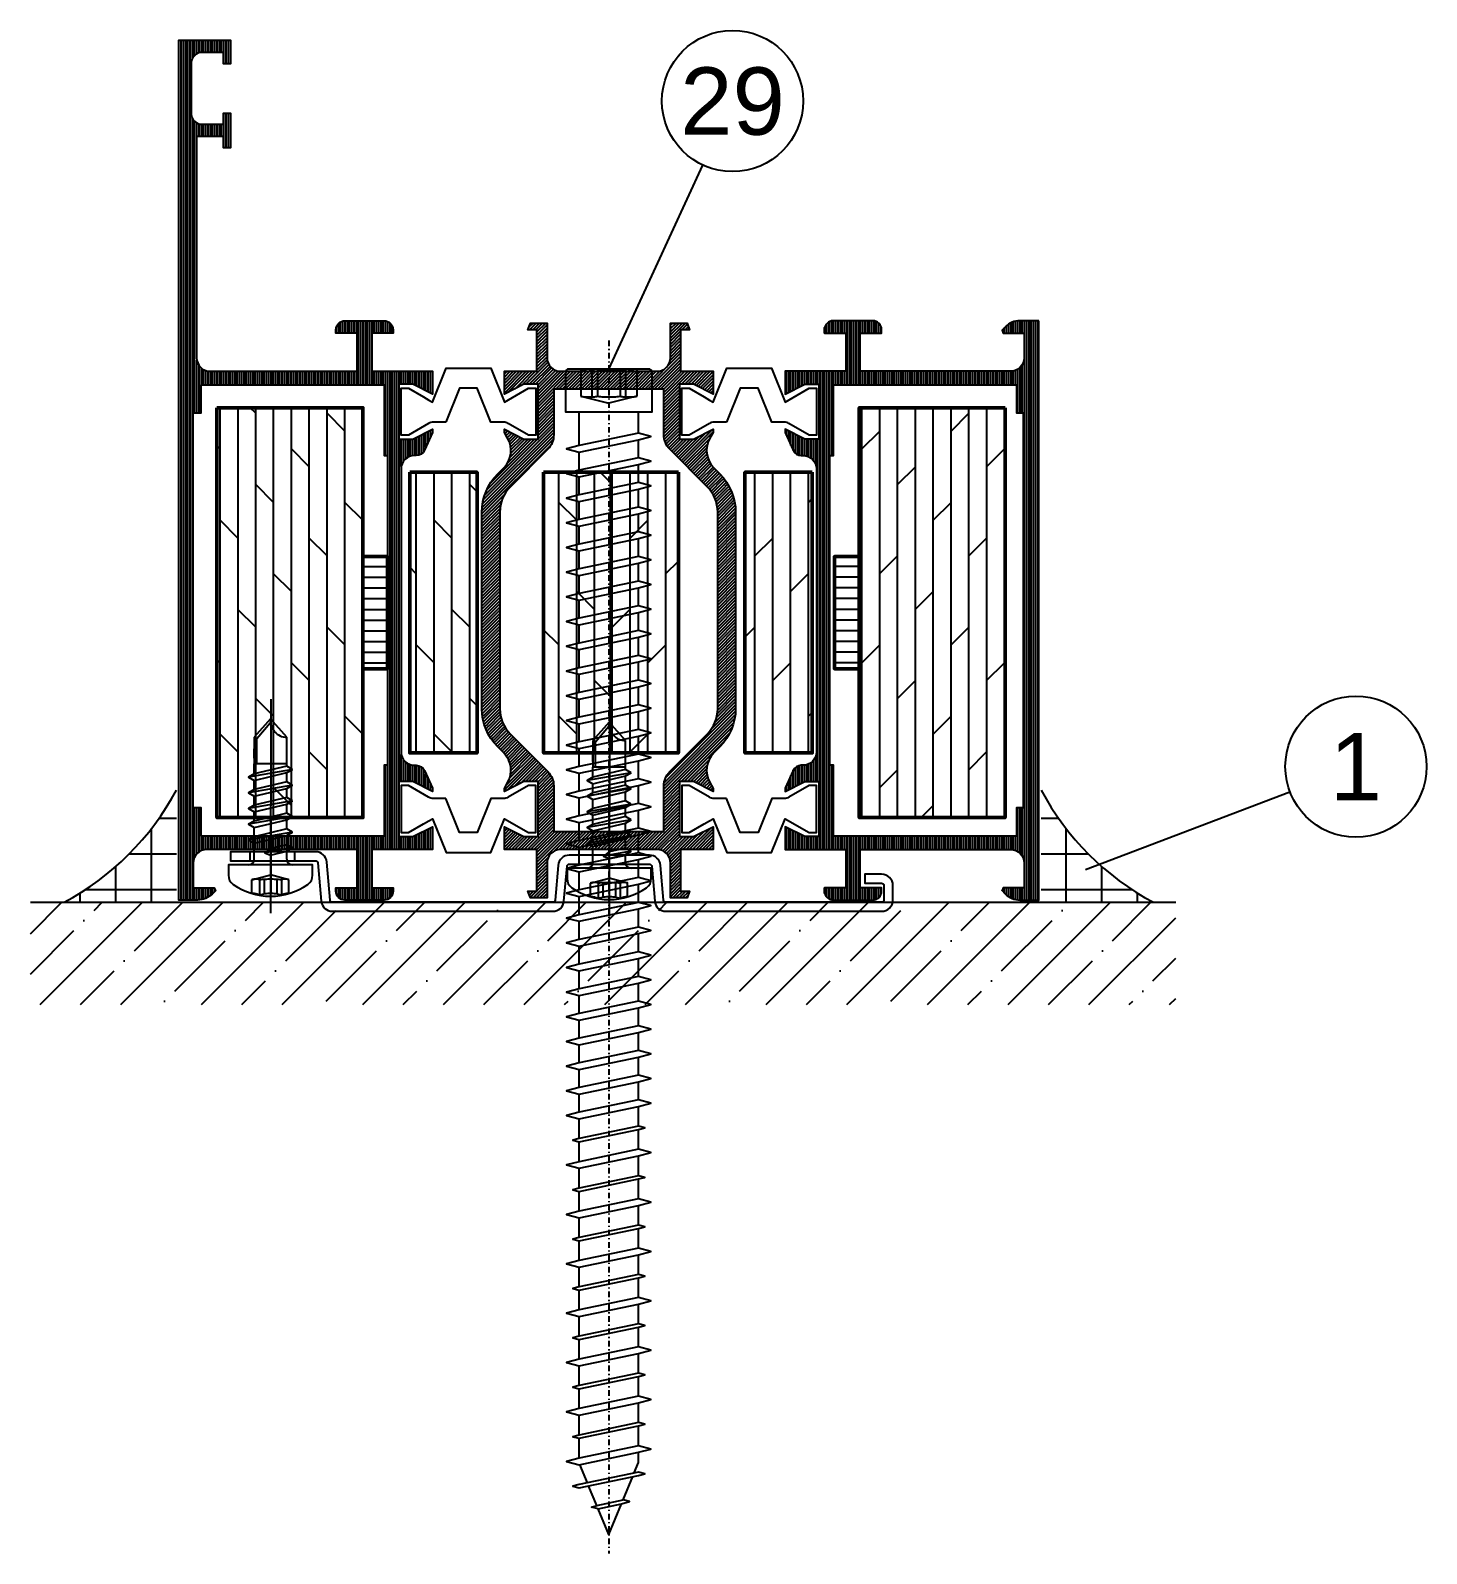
# Model space of a CAD drawing. Header units: millimetres. Extents: x -1821 to 14707, y -2864 to 1473.
# Drawn here: x 3850.3 to 3974.6, y -1012.8 to -877.1 of the extents above; entities that cross this region are included whole.
import ezdxf
from ezdxf.enums import TextEntityAlignment as Align

# ---------------------------------------------------------------- set-up
doc = ezdxf.new("R2010")
doc.units = ezdxf.units.MM
for name, pattern in [('AUSGEZOGEN', [0]), ('CENTER', [50.8, 31.75, -6.35, 6.35, -6.35]), ('DASHDOT', [1, 0.5, -0.25, 0, -0.25]), ('GESTRICHELT', [0.75, 0.5, -0.25]), ('VERDECKT', [9.525, 6.35, -3.175])]:
    doc.linetypes.add(name, pattern=pattern)
for name, color, linetype in [('00TXT', 7, 'AUSGEZOGEN'), ('as_par', 3, 'Continuous'), ('as_sch', 3, 'Continuous'), ('CENT_18', 3, 'CENTER'), ('CENT_25', 2, 'DASHDOT'), ('CENTER25', 2, 'CENTER'), ('CONST25', 2, 'Continuous'), ('CONST35', 7, 'Continuous'), ('HIDE_18', 3, 'VERDECKT'), ('HIDE_25', 2, 'GESTRICHELT'), ('is_par', 3, 'Continuous'), ('is_sch', 3, 'Continuous'), ('leiste_par', 3, 'Continuous')]:
    doc.layers.add(name, color=color, linetype=linetype)
for name, color, linetype, lineweight in [('AM_S', 80, 'Continuous', 50), ('AM_SP', 3, 'Continuous', 50), ('Docu-AM_8', 1, 'Continuous', 25)]:
    doc.layers.add(name, color=color, linetype=linetype, lineweight=lineweight)
doc.styles.add('SWISS', font='swiss.ttf')

# ---------------------------------------------------------------- blocks, each defined once
blk = doc.blocks.new('B-LL1021361')
at = {"layer": 'as_sch'}
h = blk.add_hatch(dxfattribs=at)
h.set_pattern_fill('_U', color=256, scale=0.2, angle=90, style=0, pattern_type=0)
h.set_pattern_definition([(90, (9.07824, 33.14418), (-0.2, 1e-17), [])])
edge = h.paths.add_edge_path()
edge.add_arc((21.2, 13.4), 1.2, 180, 270)
edge.add_line((21.2, 12.2), (21.36, 12.2))
edge.add_arc((21.36, 11.4), 0.8, 24.444, 90, ccw=False)
edge.add_line((22.08, 11.73), (22.8, 10.16))
edge.add_line((22.8, 10.16), (22.8, 9.87))
edge.add_line((22.8, 9.87), (21.05, 10.75))
edge.add_line((21.05, 10.75), (19.8, 10.75))
edge.add_line((19.8, 10.75), (19.8, 5.85))
edge.add_line((19.8, 5.85), (21.05, 5.85))
edge.add_line((21.05, 5.85), (22.8, 6.73))
edge.add_line((22.8, 6.73), (22.8, 4.7))
edge.add_line((22.8, 4.7), (17.4, 4.7))
edge.add_line((17.4, 4.7), (17.4, 1.3))
edge.add_line((17.4, 1.3), (19.3, 1.3))
edge.add_line((19.3, 1.3), (19.3, 1))
edge.add_arc((18.5, 1), 0.8, -90, 0, ccw=False)
edge.add_line((18.5, 0.2), (15, 0.2))
edge.add_arc((15, 1), 0.8, 180, 270, ccw=False)
edge.add_line((14.2, 1), (14.2, 1.3))
edge.add_line((14.2, 1.3), (16.1, 1.3))
edge.add_line((16.1, 1.3), (16.1, 4.7))
edge.add_line((16.1, 4.7), (2.7, 4.7))
edge.add_arc((2.7, 3.5), 1.2, 90, 180)
edge.add_line((1.5, 3.5), (1.5, 1.3))
edge.add_line((1.5, 1.3), (3.37, 1.3))
edge.add_line((3.37, 1.3), (3.48, 1.03))
edge.add_line((3.48, 1.03), (3.17, 0.73))
edge.add_arc((1.9, 2), 1.8, 270, 315, ccw=False)
edge.add_line((1.9, 0.2), (0.2, 0.2))
edge.add_line((0.2, 0.2), (0.2, 76.8))
edge.add_line((0.2, 76.8), (4.8, 76.8))
edge.add_line((4.8, 76.8), (4.8, 74.7))
edge.add_line((4.8, 74.7), (4.2, 74.7))
edge.add_line((4.2, 74.7), (4.2, 75.7))
edge.add_line((4.2, 75.7), (2.3, 75.7))
edge.add_arc((2.3, 74.7), 1, 90, 180)
edge.add_line((1.3, 74.7), (1.3, 70.3))
edge.add_arc((2.3, 70.3), 1, 180, 270)
edge.add_line((2.3, 69.3), (4.2, 69.3))
edge.add_line((4.2, 69.3), (4.2, 70.3))
edge.add_line((4.2, 70.3), (4.8, 70.3))
edge.add_line((4.8, 70.3), (4.8, 67.2))
edge.add_line((4.8, 67.2), (4.2, 67.2))
edge.add_line((4.2, 67.2), (4.2, 68.2))
edge.add_line((4.2, 68.2), (1.8, 68.2))
edge.add_line((1.8, 68.2), (1.8, 48.5))
edge.add_arc((3, 48.5), 1.2, 180, 270)
edge.add_line((3, 47.3), (16.1, 47.3))
edge.add_line((16.1, 47.3), (16.1, 50.7))
edge.add_line((16.1, 50.7), (14.2, 50.7))
edge.add_line((14.2, 50.7), (14.2, 51))
edge.add_arc((15, 51), 0.8, 90, 180, ccw=False)
edge.add_line((15, 51.8), (18.5, 51.8))
edge.add_arc((18.5, 51), 0.8, 0, 90, ccw=False)
edge.add_line((19.3, 51), (19.3, 50.7))
edge.add_line((19.3, 50.7), (17.4, 50.7))
edge.add_line((17.4, 50.7), (17.4, 47.3))
edge.add_line((17.4, 47.3), (22.8, 47.3))
edge.add_line((22.8, 47.3), (22.8, 45.27))
edge.add_line((22.8, 45.27), (21.05, 46.15))
edge.add_line((21.05, 46.15), (19.8, 46.15))
edge.add_line((19.8, 46.15), (19.8, 41.25))
edge.add_line((19.8, 41.25), (21.05, 41.25))
edge.add_line((21.05, 41.25), (22.8, 42.13))
edge.add_line((22.8, 42.13), (22.8, 41.84))
edge.add_line((22.8, 41.84), (22.08, 40.27))
edge.add_arc((21.36, 40.6), 0.8, 270, 335.556, ccw=False)
edge.add_line((21.36, 39.8), (21.2, 39.8))
edge.add_arc((21.2, 38.6), 1.2, 90, 180)
edge.add_line((20, 38.6), (20, 13.4))
h.paths.add_polyline_path([(18.8, 12.2), (18.5, 12.2), (18.5, 5.9), (2.2, 5.9), (2.2, 8.4), (1.5, 8.4), (1.5, 43.6), (2.2, 43.6), (2.2, 46.1), (18.5, 46.1), (18.5, 39.8), (18.8, 39.8)], flags=17)
at = {"layer": 'is_sch'}
h = blk.add_hatch(dxfattribs=at)
h.set_pattern_fill('_U', color=256, scale=0.2, angle=45, style=0, pattern_type=0)
h.set_pattern_definition([(45, (38.5, 26.00045), (-0.1414214, 0.1414214), [])])
edge = h.paths.add_edge_path()
edge.add_arc((42.8, 48.5), 1.2, 270, 360)
edge.add_line((44, 48.5), (44, 51.6))
edge.add_line((44, 51.6), (45.48, 51.6))
edge.add_line((45.48, 51.6), (45.7, 51))
edge.add_line((45.7, 51), (44.9, 51))
edge.add_line((44.9, 51), (44.9, 47.3))
edge.add_line((44.9, 47.3), (47.8, 47.3))
edge.add_line((47.8, 47.3), (47.8, 45.27))
edge.add_line((47.8, 45.27), (46.05, 46.15))
edge.add_line((46.05, 46.15), (44.8, 46.15))
edge.add_line((44.8, 46.15), (44.8, 41.25))
edge.add_line((44.8, 41.25), (46.05, 41.25))
edge.add_line((46.05, 41.25), (47.8, 42.13))
edge.add_line((47.8, 42.13), (47.8, 41.85))
edge.add_line((47.8, 41.85), (47.51, 41.35))
edge.add_arc((49.41, 40.25), 2.2, 150, 225)
edge.add_line((47.86, 38.69), (48.39, 38.15))
edge.add_arc((45, 34.76), 4.8, 0, 45, ccw=False)
edge.add_line((49.8, 34.76), (49.8, 17.24))
edge.add_arc((45, 17.24), 4.8, 315, 360, ccw=False)
edge.add_line((48.39, 13.85), (47.86, 13.31))
edge.add_arc((49.41, 11.76), 2.2, 135, 210)
edge.add_line((47.51, 10.66), (47.8, 10.15))
edge.add_line((47.8, 10.15), (47.8, 9.87))
edge.add_line((47.8, 9.87), (46.05, 10.75))
edge.add_line((46.05, 10.75), (44.8, 10.75))
edge.add_line((44.8, 10.75), (44.8, 5.85))
edge.add_line((44.8, 5.85), (46.05, 5.85))
edge.add_line((46.05, 5.85), (47.8, 6.73))
edge.add_line((47.8, 6.73), (47.8, 4.7))
edge.add_line((47.8, 4.7), (44.9, 4.7))
edge.add_line((44.9, 4.7), (44.9, 1))
edge.add_line((44.9, 1), (45.7, 1))
edge.add_line((45.7, 1), (45.48, 0.4))
edge.add_line((45.48, 0.4), (44, 0.4))
edge.add_line((44, 0.4), (44, 3.5))
edge.add_arc((42.8, 3.5), 1.2, 0, 90)
edge.add_line((42.8, 4.7), (34.2, 4.7))
edge.add_arc((34.2, 3.5), 1.2, 90, 180)
edge.add_line((33, 3.5), (33, 0.4))
edge.add_line((33, 0.4), (31.52, 0.4))
edge.add_line((31.52, 0.4), (31.3, 1))
edge.add_line((31.3, 1), (32.1, 1))
edge.add_line((32.1, 1), (32.1, 4.7))
edge.add_line((32.1, 4.7), (29.2, 4.7))
edge.add_line((29.2, 4.7), (29.2, 6.73))
edge.add_line((29.2, 6.73), (30.95, 5.85))
edge.add_line((30.95, 5.85), (32.2, 5.85))
edge.add_line((32.2, 5.85), (32.2, 10.75))
edge.add_line((32.2, 10.75), (30.95, 10.75))
edge.add_line((30.95, 10.75), (29.2, 9.87))
edge.add_line((29.2, 9.87), (29.2, 10.15))
edge.add_line((29.2, 10.15), (29.49, 10.66))
edge.add_arc((27.59, 11.76), 2.2, 330, 405)
edge.add_line((29.14, 13.31), (28.61, 13.85))
edge.add_arc((32, 17.24), 4.8, 180, 225, ccw=False)
edge.add_line((27.2, 17.24), (27.2, 34.76))
edge.add_arc((32, 34.76), 4.8, 135, 180, ccw=False)
edge.add_line((28.61, 38.15), (29.14, 38.69))
edge.add_arc((27.59, 40.25), 2.2, 315, 390)
edge.add_line((29.49, 41.35), (29.2, 41.85))
edge.add_line((29.2, 41.85), (29.2, 42.13))
edge.add_line((29.2, 42.13), (30.95, 41.25))
edge.add_line((30.95, 41.25), (32.2, 41.25))
edge.add_line((32.2, 41.25), (32.2, 46.15))
edge.add_line((32.2, 46.15), (30.95, 46.15))
edge.add_line((30.95, 46.15), (29.2, 45.27))
edge.add_line((29.2, 45.27), (29.2, 47.3))
edge.add_line((29.2, 47.3), (32.1, 47.3))
edge.add_line((32.1, 47.3), (32.1, 51))
edge.add_line((32.1, 51), (31.3, 51))
edge.add_line((31.3, 51), (31.52, 51.6))
edge.add_line((31.52, 51.6), (33, 51.6))
edge.add_line((33, 51.6), (33, 48.5))
edge.add_arc((34.2, 48.5), 1.2, 180, 270)
edge.add_line((34.2, 47.3), (42.8, 47.3))
edge = h.paths.add_edge_path(flags=16)
edge.add_line((33.6, 45.7), (33.6, 41.63))
edge.add_arc((31.8, 41.63), 1.8, -45, 0, ccw=False)
edge.add_line((33.07, 40.36), (29.74, 37.02))
edge.add_arc((32, 34.76), 3.2, 135, 180)
edge.add_line((28.8, 34.76), (28.8, 17.24))
edge.add_arc((32, 17.24), 3.2, 180, 225)
edge.add_line((29.74, 14.98), (33.07, 11.64))
edge.add_arc((31.8, 10.37), 1.8, 0, 45, ccw=False)
edge.add_line((33.6, 10.37), (33.6, 6.3))
edge.add_line((33.6, 6.3), (43.4, 6.3))
edge.add_line((43.4, 6.3), (43.4, 10.37))
edge.add_arc((45.2, 10.37), 1.8, 135, 180, ccw=False)
edge.add_line((43.93, 11.64), (47.26, 14.98))
edge.add_arc((45, 17.24), 3.2, 315, 360)
edge.add_line((48.2, 17.24), (48.2, 34.76))
edge.add_arc((45, 34.76), 3.2, 0, 45)
edge.add_line((47.26, 37.02), (43.93, 40.36))
edge.add_arc((45.2, 41.63), 1.8, 180, 225, ccw=False)
edge.add_line((43.4, 41.63), (43.4, 45.7))
edge.add_line((43.4, 45.7), (33.6, 45.7))
h = blk.add_hatch(dxfattribs=at)
h.set_pattern_fill('_U', color=256, scale=0.2, angle=90, style=0, pattern_type=0)
h.set_pattern_definition([(90, (66.38297, 26.0009), (-0.2, 1e-17), [])])
edge = h.paths.add_edge_path()
edge.add_line((76.8, 51.8), (75.1, 51.8))
edge.add_arc((75.1, 50), 1.8, 90, 135)
edge.add_line((73.83, 51.27), (73.52, 50.97))
edge.add_line((73.52, 50.97), (73.63, 50.7))
edge.add_line((73.63, 50.7), (75.5, 50.7))
edge.add_line((75.5, 50.7), (75.5, 48.5))
edge.add_arc((74.3, 48.5), 1.2, -90, 0, ccw=False)
edge.add_line((74.3, 47.3), (60.9, 47.3))
edge.add_line((60.9, 47.3), (60.9, 50.7))
edge.add_line((60.9, 50.7), (62.8, 50.7))
edge.add_line((62.8, 50.7), (62.8, 51))
edge.add_arc((62, 51), 0.8, 0, 90)
edge.add_line((62, 51.8), (58.5, 51.8))
edge.add_arc((58.5, 51), 0.8, 90, 180)
edge.add_line((57.7, 51), (57.7, 50.7))
edge.add_line((57.7, 50.7), (59.6, 50.7))
edge.add_line((59.6, 50.7), (59.6, 47.3))
edge.add_line((59.6, 47.3), (54.2, 47.3))
edge.add_line((54.2, 47.3), (54.2, 45.27))
edge.add_line((54.2, 45.27), (55.95, 46.15))
edge.add_line((55.95, 46.15), (57.2, 46.15))
edge.add_line((57.2, 46.15), (57.2, 41.25))
edge.add_line((57.2, 41.25), (55.95, 41.25))
edge.add_line((55.95, 41.25), (54.2, 42.13))
edge.add_line((54.2, 42.13), (54.2, 41.84))
edge.add_line((54.2, 41.84), (54.92, 40.27))
edge.add_arc((55.64, 40.6), 0.8, 204.444, 270)
edge.add_line((55.64, 39.8), (55.8, 39.8))
edge.add_arc((55.8, 38.6), 1.2, 0, 90, ccw=False)
edge.add_line((57, 38.6), (57, 13.4))
edge.add_arc((55.8, 13.4), 1.2, -90, 0, ccw=False)
edge.add_line((55.8, 12.2), (55.64, 12.2))
edge.add_arc((55.64, 11.4), 0.8, 90, 155.556)
edge.add_line((54.92, 11.73), (54.2, 10.16))
edge.add_line((54.2, 10.16), (54.2, 9.87))
edge.add_line((54.2, 9.87), (55.95, 10.75))
edge.add_line((55.95, 10.75), (57.2, 10.75))
edge.add_line((57.2, 10.75), (57.2, 5.85))
edge.add_line((57.2, 5.85), (55.95, 5.85))
edge.add_line((55.95, 5.85), (54.2, 6.73))
edge.add_line((54.2, 6.73), (54.2, 4.7))
edge.add_line((54.2, 4.7), (59.6, 4.7))
edge.add_line((59.6, 4.7), (59.6, 1.3))
edge.add_line((59.6, 1.3), (57.7, 1.3))
edge.add_line((57.7, 1.3), (57.7, 1))
edge.add_arc((58.5, 1), 0.8, 180, 270)
edge.add_line((58.5, 0.2), (62, 0.2))
edge.add_arc((62, 1), 0.8, 270, 360)
edge.add_line((62.8, 1), (62.8, 1.3))
edge.add_line((62.8, 1.3), (60.9, 1.3))
edge.add_line((60.9, 1.3), (60.9, 4.7))
edge.add_line((60.9, 4.7), (74.3, 4.7))
edge.add_arc((74.3, 3.5), 1.2, 0, 90, ccw=False)
edge.add_line((75.5, 3.5), (75.5, 1.3))
edge.add_line((75.5, 1.3), (73.63, 1.3))
edge.add_line((73.63, 1.3), (73.52, 1.04))
edge.add_line((73.52, 1.04), (73.83, 0.73))
edge.add_arc((75.1, 2), 1.8, 225, 270)
edge.add_line((75.1, 0.2), (76.8, 0.2))
edge.add_line((76.8, 0.2), (76.8, 51.8))
h.paths.add_polyline_path([(75.4, 8.4), (74.8, 8.4), (74.8, 5.9), (58.5, 5.9), (58.5, 12.2), (58.2, 12.2), (58.2, 39.8), (58.5, 39.8), (58.5, 46.1), (74.8, 46.1), (74.8, 43.6), (75.4, 43.6)], flags=16)
at = {"layer": 'as_par'}
blk.add_lwpolyline([(20, 13.4, 0.414214), (21.2, 12.2), (21.36, 12.2, -0.294108), (22.08, 11.73), (22.8, 10.16), (22.8, 9.87), (21.05, 10.75), (19.8, 10.75), (19.8, 5.85), (21.05, 5.85), (22.8, 6.73), (22.8, 4.7), (17.4, 4.7), (17.4, 1.3), (19.3, 1.3), (19.3, 1, -0.414214), (18.5, 0.2), (15, 0.2, -0.414214), (14.2, 1), (14.2, 1.3), (16.1, 1.3), (16.1, 4.7), (2.7, 4.7, 0.414214), (1.5, 3.5), (1.5, 1.3), (3.37, 1.3), (3.48, 1.03), (3.17, 0.73, -0.198912), (1.9, 0.2), (0.2, 0.2), (0.2, 76.8), (4.8, 76.8), (4.8, 74.7), (4.2, 74.7), (4.2, 75.7), (2.3, 75.7, 0.414214), (1.3, 74.7), (1.3, 70.3, 0.414214), (2.3, 69.3), (4.2, 69.3), (4.2, 70.3), (4.8, 70.3), (4.8, 67.2), (4.2, 67.2), (4.2, 68.2), (1.8, 68.2), (1.8, 48.5, 0.414214), (3, 47.3), (16.1, 47.3), (16.1, 50.7), (14.2, 50.7), (14.2, 51, -0.414214), (15, 51.8), (18.5, 51.8, -0.414214), (19.3, 51), (19.3, 50.7), (17.4, 50.7), (17.4, 47.3), (22.8, 47.3), (22.8, 45.27), (21.05, 46.15), (19.8, 46.15), (19.8, 41.25), (21.05, 41.25), (22.8, 42.13), (22.8, 41.84), (22.08, 40.27, -0.294108), (21.36, 39.8), (21.2, 39.8, 0.414214), (20, 38.6), (20, 13.4)], format="xyb", close=True, dxfattribs=at)
blk.add_lwpolyline([(18.8, 12.2), (18.5, 12.2), (18.5, 5.9), (2.2, 5.9), (2.2, 8.4), (1.5, 8.4), (1.5, 43.6), (2.2, 43.6), (2.2, 46.1), (18.5, 46.1), (18.5, 39.8), (18.8, 39.8), (18.8, 12.2)], close=True, dxfattribs=at)
at = {"layer": 'is_par'}
for points in [[(42.8, 47.3, 0.414214), (44, 48.5), (44, 51.6), (45.48, 51.6), (45.7, 51), (44.9, 51), (44.9, 47.3), (47.8, 47.3), (47.8, 45.27), (46.05, 46.15), (44.8, 46.15), (44.8, 41.25), (46.05, 41.25), (47.8, 42.13), (47.8, 41.85), (47.51, 41.35, 0.339454), (47.86, 38.69), (48.39, 38.15, -0.198912), (49.8, 34.76), (49.8, 17.24, -0.198912), (48.39, 13.85), (47.86, 13.31, 0.339454), (47.51, 10.66), (47.8, 10.15), (47.8, 9.87), (46.05, 10.75), (44.8, 10.75), (44.8, 5.85), (46.05, 5.85), (47.8, 6.73), (47.8, 4.7), (44.9, 4.7), (44.9, 1), (45.7, 1), (45.48, 0.4), (44, 0.4), (44, 3.5, 0.414214), (42.8, 4.7), (34.2, 4.7, 0.414214), (33, 3.5), (33, 0.4), (31.52, 0.4), (31.3, 1), (32.1, 1), (32.1, 4.7), (29.2, 4.7), (29.2, 6.73), (30.95, 5.85), (32.2, 5.85), (32.2, 10.75), (30.95, 10.75), (29.2, 9.87), (29.2, 10.15), (29.49, 10.66, 0.339454), (29.14, 13.31), (28.61, 13.85, -0.198912), (27.2, 17.24), (27.2, 34.76, -0.198912), (28.61, 38.15), (29.14, 38.69, 0.339454), (29.49, 41.35), (29.2, 41.85), (29.2, 42.13), (30.95, 41.25), (32.2, 41.25), (32.2, 46.15), (30.95, 46.15), (29.2, 45.27), (29.2, 47.3), (32.1, 47.3), (32.1, 51), (31.3, 51), (31.52, 51.6), (33, 51.6), (33, 48.5, 0.414214), (34.2, 47.3), (42.8, 47.3)], [(76.8, 51.8), (75.1, 51.8, 0.198912), (73.83, 51.27), (73.52, 50.97), (73.63, 50.7), (75.5, 50.7), (75.5, 48.5, -0.414214), (74.3, 47.3), (60.9, 47.3), (60.9, 50.7), (62.8, 50.7), (62.8, 51, 0.414214), (62, 51.8), (58.5, 51.8, 0.414214), (57.7, 51), (57.7, 50.7), (59.6, 50.7), (59.6, 47.3), (54.2, 47.3), (54.2, 45.27), (55.95, 46.15), (57.2, 46.15), (57.2, 41.25), (55.95, 41.25), (54.2, 42.13), (54.2, 41.84), (54.92, 40.27, 0.294108), (55.64, 39.8), (55.8, 39.8, -0.414214), (57, 38.6), (57, 13.4, -0.414214), (55.8, 12.2), (55.64, 12.2, 0.294108), (54.92, 11.73), (54.2, 10.16), (54.2, 9.87), (55.95, 10.75), (57.2, 10.75), (57.2, 5.85), (55.95, 5.85), (54.2, 6.73), (54.2, 4.7), (59.6, 4.7), (59.6, 1.3), (57.7, 1.3), (57.7, 1, 0.414214), (58.5, 0.2), (62, 0.2, 0.414214), (62.8, 1), (62.8, 1.3), (60.9, 1.3), (60.9, 4.7), (74.3, 4.7, -0.414214), (75.5, 3.5), (75.5, 1.3), (73.63, 1.3), (73.52, 1.04), (73.83, 0.73, 0.198912), (75.1, 0.2), (76.8, 0.2), (76.8, 51.8)], [(33.6, 45.7), (33.6, 41.63, -0.198912), (33.07, 40.36), (29.74, 37.02, 0.198912), (28.8, 34.76), (28.8, 17.24, 0.198912), (29.74, 14.98), (33.07, 11.64, -0.198912), (33.6, 10.37), (33.6, 6.3), (43.4, 6.3), (43.4, 10.37, -0.198912), (43.93, 11.64), (47.26, 14.98, 0.198912), (48.2, 17.24), (48.2, 34.76, 0.198912), (47.26, 37.02), (43.93, 40.36, -0.198912), (43.4, 41.63), (43.4, 45.7), (33.6, 45.7)]]:
    blk.add_lwpolyline(points, format="xyb", close=True, dxfattribs=at)
blk.add_lwpolyline([(75.4, 8.4), (74.8, 8.4), (74.8, 5.9), (58.5, 5.9), (58.5, 12.2), (58.2, 12.2), (58.2, 39.8), (58.5, 39.8), (58.5, 46.1), (74.8, 46.1), (74.8, 43.6), (75.4, 43.6), (75.4, 8.4)], close=True, dxfattribs=at)
at = {"layer": 'leiste_par'}
for points in [[(23.99, 42.76), (22.87, 42.76, 0.131652), (22.46, 42.65), (20.66, 41.61), (20.01, 41.61), (20.01, 45.79), (20.66, 45.79), (21.99, 45.02), (22.48, 44.74), (22.79, 44.56), (24.01, 47.57), (27.99, 47.57), (29.21, 44.56), (31.34, 45.79), (31.99, 45.79), (31.99, 41.61), (31.34, 41.61), (29.54, 42.65, 0.131652), (29.13, 42.76), (28.01, 42.76), (26.79, 45.79), (25.21, 45.79), (23.99, 42.76)], [(48.99, 42.76), (47.87, 42.76, 0.131652), (47.46, 42.65), (45.66, 41.61), (45.01, 41.61), (45.01, 45.79), (45.66, 45.79), (46.99, 45.02), (47.48, 44.74), (47.79, 44.56), (49.01, 47.57), (52.99, 47.57), (54.21, 44.56), (56.34, 45.79), (56.99, 45.79), (56.99, 41.61), (56.34, 41.61), (54.54, 42.65, 0.131652), (54.13, 42.76), (53.01, 42.76), (51.79, 45.79), (50.21, 45.79), (48.99, 42.76)], [(23.99, 9.24), (22.87, 9.24, -0.131652), (22.46, 9.35), (20.66, 10.39), (20.01, 10.39), (20.01, 6.21), (20.66, 6.21), (21.99, 6.98), (22.48, 7.26), (22.79, 7.44), (24.01, 4.43), (27.99, 4.43), (29.21, 7.44), (31.34, 6.21), (31.99, 6.21), (31.99, 10.39), (31.34, 10.39), (29.54, 9.35, -0.131652), (29.13, 9.24), (28.01, 9.24), (26.79, 6.21), (25.21, 6.21), (23.99, 9.24)], [(48.99, 9.24), (47.87, 9.24, -0.131652), (47.46, 9.35), (45.66, 10.39), (45.01, 10.39), (45.01, 6.21), (45.66, 6.21), (46.99, 6.98), (47.48, 7.26), (47.79, 7.44), (49.01, 4.44), (52.99, 4.44), (54.21, 7.44), (56.34, 6.21), (56.99, 6.21), (56.99, 10.39), (56.34, 10.39), (54.54, 9.35, -0.131652), (54.13, 9.24), (53.01, 9.24), (51.79, 6.22), (50.21, 6.22), (48.99, 9.24)]]:
    blk.add_lwpolyline(points, format="xyb", close=True, dxfattribs=at)
blk = doc.blocks.new('B-4030232_docu_wos')
at = {"layer": 'Docu-AM_8'}
h = blk.add_hatch(dxfattribs=at)
h.set_pattern_fill('LINE', color=256, scale=0.3, angle=90, style=0)
h.paths.add_polyline_path([(5, 2.2), (-5, 2.2), (-5, 0), (5, 0)])
at = {"layer": 'AM_SP'}
blk.add_lwpolyline([(5, 2.2), (-5, 2.2), (-5, 0), (5, 0), (5, 2.2)], close=True, dxfattribs=at)
blk = doc.blocks.new('B-4090059_docu_wos')
at = {"layer": 'Docu-AM_8'}
h = blk.add_hatch(dxfattribs=at)
h.set_pattern_fill('DOLMIT', color=256, scale=0.25, style=0)
h.paths.add_polyline_path([(0, 6), (0, 0), (25, 0), (25, 6)])
at = {"layer": 'AM_S'}
blk.add_lwpolyline([(25, 6), (25, 0), (0, 0), (0, 6), (25, 6)], close=True, dxfattribs=at)
blk = doc.blocks.new('B-4090038_docu_wos')
at = {"layer": 'Docu-AM_8'}
h = blk.add_hatch(dxfattribs=at)
h.set_pattern_fill('DOLMIT', color=256, scale=0.25, style=0)
h.paths.add_polyline_path([(0, 13), (0, 0), (36.5, 0), (36.5, 13)])
at = {"layer": 'AM_S'}
blk.add_lwpolyline([(36.5, 13), (36.5, 0), (0, 0), (0, 13), (36.5, 13)], close=True, dxfattribs=at)
blk = doc.blocks.new('WS4070448')
for p, q in [((6.62, -8.64), (6.62, -11)), ((6.62, -8.64), (9.52, -8.64)), ((9.52, -11), (9.52, -8.64)), ((6.62, -11), (8.07, -12.64)), ((8.07, -12.64), (9.52, -11))]:
    blk.add_line(p, q)
blk.add_lwpolyline([(11.39, 2.11, 0.314856), (4.74, 2.11, 0.244912), (4.32, 1.29), (4.32, 0.36), (11.82, 0.36), (11.82, 1.29, 0.244912), (11.39, 2.11, 0.138291)], format="xyb")
for points in [[(6.12, -1.14), (6.62, -1.43), (8.07, -1.08), (8.57, -0.71), (8.07, -0.51), (6.62, -0.85)], [(6.12, -2.54), (6.62, -2.83), (9.52, -2.14), (10.02, -1.85), (9.52, -1.56), (6.62, -2.25)], [(6.12, -3.94), (6.62, -4.23), (9.52, -3.54), (10.02, -3.25), (9.52, -2.96), (6.62, -3.65)], [(6.12, -5.34), (6.62, -5.63), (9.52, -4.94), (10.02, -4.65), (9.52, -4.36), (6.62, -5.05)], [(6.12, -6.74), (6.62, -7.03), (9.52, -6.34), (10.02, -6.05), (9.52, -5.76), (6.62, -6.45)], [(6.12, -8.14), (6.62, -8.43), (9.52, -7.74), (10.02, -7.45), (9.52, -7.16), (6.62, -7.85)]]:
    blk.add_lwpolyline(points, close=True)
for points in [[(6.12, -1.14), (8.57, -0.71)], [(6.62, -0.14), (6.62, -0.85)], [(9.52, -0.14), (9.52, -1.56)], [(6.12, -2.54), (10.02, -1.85)], [(6.62, -1.43), (6.62, -1.85)], [(6.62, -1.43), (6.62, -2.25)], [(6.62, -1.43), (6.62, -2.25)], [(9.52, -2.14), (9.52, -2.96)], [(6.12, -3.94), (10.02, -3.25)], [(6.62, -2.83), (6.62, -3.65)], [(9.52, -3.54), (9.52, -4.36)], [(6.12, -5.34), (10.02, -4.65)], [(6.62, -4.23), (6.62, -5.05)], [(9.52, -4.94), (9.52, -5.76)], [(6.12, -6.74), (10.02, -6.05)], [(6.62, -5.63), (6.62, -6.45)], [(9.52, -6.34), (9.52, -7.16)], [(6.12, -8.14), (10.02, -7.45)], [(6.62, -7.03), (6.62, -7.85)], [(9.52, -7.74), (9.52, -8.64)], [(6.62, -8.43), (6.62, -8.64)], [(9.27, -8.64), (9.27, -10.89), (8.1, -12.28)], [(9.52, -9.14), (9.52, -9.96)], [(6.62, -9.83), (6.62, -10.65)]]:
    blk.add_lwpolyline(points)
for centre, radius, start, end in [((6.12, -0.14), 0.5, 0, 90), ((10.02, -0.14), 0.5, 90, 180), ((6.61, -12.47), 1.47, 353.4244, 89.6688)]:
    blk.add_arc(centre, radius, start, end)
at = {"layer": 'CENT_18'}
blk.add_line((8.05, -14.4), (8.07, 4.66), dxfattribs=at)
at = {"layer": 'HIDE_18'}
for p, q in [((7.1, 1.69), (7.1, 3.08)), ((7.51, 1.69), (7.51, 2.97)), ((8.63, 1.69), (8.63, 2.97)), ((9.04, 1.69), (9.04, 3.08))]:
    blk.add_line(p, q, dxfattribs=at)
for points in [[(6.42, 2.92), (6.42, 1.69)], [(9.72, 2.92), (9.72, 1.69)], [(6.42, 1.69), (8.07, 1.25)], [(9.72, 1.69), (8.07, 1.25)]]:
    blk.add_lwpolyline(points, dxfattribs=at)
for centre, radius, start, end in [((6.48, 4.2), 1.28, 267.2848, 298.8872), ((8.07, 5.85), 2.94, 250.6988, 289.3012), ((9.66, 4.2), 1.28, 241.1128, 272.7152), ((6.76, 2.85), 1.21, 253.6643, 286.3357), ((8.07, 11.78), 10.13, 264.4948, 275.5052), ((9.38, 2.85), 1.21, 253.6643, 286.3357)]:
    blk.add_arc(centre, radius, start, end, dxfattribs=at)
blk = doc.blocks.new('WI4080202')
blk.add_lwpolyline([(-29.48, 2.3, -0.388879), (-28.49, 1.39), (-28.22, -1.72, 0.388879), (-28.02, -1.9), (-20.88, -1.9, 0.388879), (-20.68, -1.72), (-20.41, 1.39, -0.388879), (-19.42, 2.3), (-0.2, 2.3, -0.414214), (0.8, 1.3), (0.8, 0, -0.414214), (-0.2, -1), (-1.7, -1), (-1.7, -0.2), (-0.2, -0.2, 0.414214), (0, 0), (0, 1.3, 0.414214), (-0.2, 1.5), (-19.42, 1.5, 0.388879), (-19.62, 1.32), (-19.89, -1.79, -0.388879), (-20.88, -2.7), (-28.02, -2.7, -0.388879), (-29.01, -1.79), (-29.28, 1.32, 0.388879), (-29.48, 1.5), (-49.12, 1.5, 0.388879), (-49.32, 1.32), (-49.61, -2.09, -0.388879), (-50.61, -3), (-58.2, -3), (-58.2, -2.2), (-50.61, -2.2, 0.388879), (-50.41, -2.02), (-50.11, 1.39, -0.388879), (-49.12, 2.3), (-29.48, 2.3)], format="xyb", close=True)
for points in [[(-56.45, -2.2), (-56.45, -3)], [(-52.45, -2.2), (-52.45, -3)]]:
    blk.add_lwpolyline(points)
at = {"layer": 'CENTER25'}
for p, q in [((-54.6, -6.03), (-54.6, 0.76)), ((-24.45, 1.09), (-24.45, -5.58))]:
    blk.add_line(p, q, dxfattribs=at)

msp = doc.modelspace()

# ---------------------------------------------------------------- hatches: boundary and pattern name
at = {"layer": 'CONST25'}
h = msp.add_hatch(dxfattribs=at)
h.set_pattern_fill('ANSI37', color=256, angle=45, style=0)
h.set_pattern_definition([(90, (2117.9573, -1963.2947), (-3.175, 6e-16), []), (180, (2117.9573, -1963.2947), (-6e-16, -3.175), [])])
h.paths.add_polyline_path([(3863.257324, -944.78094, -0.1478731263), (3853.257324, -954.78094), (3863.257324, -954.78094)])
h = msp.add_hatch(dxfattribs=at)
h.set_pattern_fill('ANSI37', color=256, angle=45, style=0)
h.set_pattern_definition([(90, (5685.5573, -1963.2947), (3.175, 6e-16), []), (7e-15, (5685.5573, -1963.2947), (6e-16, -3.175), [])])
h.paths.add_polyline_path([(3940.257324, -944.78094, 0.1478731263), (3950.257324, -954.78094), (3940.257324, -954.78094)])
h = msp.add_hatch(dxfattribs=at)
h.set_pattern_fill('ANSI35', color=256, scale=0.8, style=0)
h.set_pattern_definition([(45, (3601.7767, -1371.2947), (-3.592102, 3.592102), []), (45, (3605.369, -1371.2947), (-3.592102, 3.592102), [6.35, -1.27, 0, -1.27])])
h.paths.add_polyline_path([(3952.257324, -954.78094), (3850.257324, -954.78094), (3850.257324, -963.894726), (3952.257324, -963.894726)])

# ---------------------------------------------------------------- linework, layer by layer
at = {"layer": '00TXT', "color": 3}
for p, q in [((3901.757324, -907.280494), (3910.143814, -889.119412)), ((3944.204221, -951.857321), (3962.416334, -944.93284))]:
    msp.add_line(p, q, dxfattribs=at)
for centre in [(3912.779909, -883.410905), (3968.293623, -942.698219)]:
    msp.add_circle(centre, 6.28777, dxfattribs=at)
at = {"layer": 'CENT_25'}
msp.add_line((3901.757324, -904.746302), (3901.757324, -1012.790611), dxfattribs=at)
at = {"layer": 'CONST25'}
for p, q in [((3899.107324, -914.08575), (3899.107324, -911.080494)), ((3904.407324, -912.98575), (3904.407324, -911.080494)), ((3904.407324, -915.18575), (3904.407324, -913.575239)), ((3899.107324, -916.28575), (3899.107324, -914.675239)), ((3899.107324, -918.48575), (3899.107324, -916.875239)), ((3904.407324, -917.38575), (3904.407324, -915.775239)), ((3904.407324, -919.58575), (3904.407324, -917.975239)), ((3899.107324, -920.68575), (3899.107324, -919.075239)), ((3904.407324, -921.78575), (3904.407324, -920.175239)), ((3899.107324, -922.88575), (3899.107324, -921.275239)), ((3904.407324, -923.98575), (3904.407324, -922.375239)), ((3899.107324, -925.08575), (3899.107324, -923.475239)), ((3904.407324, -926.18575), (3904.407324, -924.575239)), ((3899.107324, -927.28575), (3899.107324, -925.675239)), ((3899.107324, -929.48575), (3899.107324, -927.875239)), ((3904.407324, -928.38575), (3904.407324, -926.775239)), ((3904.407324, -930.58575), (3904.407324, -928.975239)), ((3899.107324, -931.68575), (3899.107324, -930.075239)), ((3904.407324, -932.78575), (3904.407324, -931.175239)), ((3899.107324, -933.88575), (3899.107324, -932.275239)), ((3904.407324, -934.98575), (3904.407324, -933.375239)), ((3899.107324, -936.08575), (3899.107324, -934.475239)), ((3904.407324, -937.18575), (3904.407324, -935.575239)), ((3899.107324, -938.28575), (3899.107324, -936.675239)), ((3904.407324, -939.38575), (3904.407324, -937.775239)), ((3899.107324, -940.48575), (3899.107324, -938.875239)), ((3904.407324, -941.58575), (3904.407324, -939.975239)), ((3899.107324, -942.68575), (3899.107324, -941.075239)), ((3904.407324, -943.78575), (3904.407324, -942.175239)), ((3899.107324, -944.88575), (3899.107324, -943.275239)), ((3899.107324, -947.08575), (3899.107324, -945.475239)), ((3904.407324, -945.98575), (3904.407324, -944.375239)), ((3904.407324, -948.18575), (3904.407324, -946.575239)), ((3899.107324, -949.28575), (3899.107324, -947.675239)), ((3904.407324, -950.38575), (3904.407324, -948.775239)), ((3899.107324, -951.48575), (3899.107324, -949.875239)), ((3904.407324, -952.58575), (3904.407324, -950.975239)), ((3899.107324, -953.68575), (3899.107324, -952.075239)), ((3904.407324, -954.78575), (3904.407324, -953.175239)), ((3899.107324, -955.88575), (3899.107324, -954.275239)), ((3904.407324, -956.98575), (3904.407324, -955.375239)), ((3899.107324, -958.08575), (3899.107324, -956.475239)), ((3904.407324, -959.18575), (3904.407324, -957.575239)), ((3899.107324, -960.28575), (3899.107324, -958.675239)), ((3904.407324, -961.38575), (3904.407324, -959.775239)), ((3899.107324, -962.48575), (3899.107324, -960.875239)), ((3899.107324, -964.68575), (3899.107324, -963.075239)), ((3904.407324, -963.58575), (3904.407324, -961.975239)), ((3904.407324, -965.78575), (3904.407324, -964.175239)), ((3899.107324, -966.88575), (3899.107324, -965.275239)), ((3904.407324, -967.98575), (3904.407324, -966.375239)), ((3899.107324, -969.08575), (3899.107324, -967.475239)), ((3904.407324, -970.18575), (3904.407324, -968.575239)), ((3899.107324, -971.28575), (3899.107324, -969.675239)), ((3904.407324, -972.38575), (3904.407324, -970.775239)), ((3899.107324, -973.48575), (3899.107324, -971.875239)), ((3899.107324, -975.833122), (3899.107324, -974.075239)), ((3904.407324, -974.733122), (3904.407324, -972.975239)), ((3904.407324, -976.78575), (3904.407324, -975.027867)), ((3899.107324, -977.88575), (3899.107324, -976.127867)), ((3904.407324, -979.133122), (3904.407324, -977.375239)), ((3899.107324, -980.233122), (3899.107324, -978.475239)), ((3904.407324, -981.18575), (3904.407324, -979.427867)), ((3899.107324, -982.28575), (3899.107324, -980.527867)), ((3904.407324, -983.533122), (3904.407324, -981.775239)), ((3899.107324, -984.633122), (3899.107324, -982.875239)), ((3899.107324, -986.68575), (3899.107324, -984.927867)), ((3904.407324, -985.58575), (3904.407324, -983.827867)), ((3904.407324, -987.933122), (3904.407324, -986.175239)), ((3899.107324, -989.033122), (3899.107324, -987.275239)), ((3904.407324, -989.98575), (3904.407324, -988.227867)), ((3899.107324, -991.08575), (3899.107324, -989.327867)), ((3899.107324, -993.433122), (3899.107324, -991.675239)), ((3904.407324, -992.333122), (3904.407324, -990.575239)), ((3904.407324, -994.38575), (3904.407324, -992.627867)), ((3899.107324, -995.48575), (3899.107324, -993.727867)), ((3904.407324, -996.733122), (3904.407324, -994.975239)), ((3899.107324, -997.833122), (3899.107324, -996.075239)), ((3904.407324, -998.78575), (3904.407324, -997.027867)), ((3899.107324, -999.88575), (3899.107324, -998.127867)), ((3904.407324, -1001.133122), (3904.407324, -999.375239)), ((3899.107324, -1002.233122), (3899.107324, -1000.475239)), ((3899.107324, -1004.28575), (3899.107324, -1002.527867)), ((3904.407324, -1003.18575), (3904.407324, -1001.427867)), ((3904.407324, -1004.682829), (3904.407324, -1003.775239)), ((3899.851211, -1006.478731), (3899.180714, -1004.860007)), ((3904.021995, -1005.613096), (3904.407324, -1004.682829)), ((3903.029765, -1008.008551), (3903.888425, -1005.935563)), ((3900.699392, -1008.52642), (3899.963634, -1006.750142)), ((3900.699392, -1008.52642), (3903.029765, -1008.008551)), ((3900.821348, -1008.820848), (3902.888052, -1008.350677)), ((3901.757324, -1011.080494), (3900.821348, -1008.820848)), ((3901.757324, -1011.080494), (3902.888052, -1008.350677))]:
    msp.add_line(p, q, dxfattribs=at)
msp.add_lwpolyline([(3897.907324, -907.580494), (3897.907324, -911.080494), (3905.607324, -911.080494), (3905.607324, -907.580494, 0.4142135624), (3905.307324, -907.280494), (3898.207324, -907.280494, 0.4142135624)], format="xyb", close=True, dxfattribs=at)
for points in [[(3904.407324, -912.98575), (3899.107324, -914.08575), (3898.007324, -914.380494), (3899.107324, -914.675239), (3904.407324, -913.575239), (3905.507324, -913.280494)], [(3904.407324, -915.18575), (3899.107324, -916.28575), (3898.007324, -916.580494), (3899.107324, -916.875239), (3904.407324, -915.775239), (3905.507324, -915.480494)], [(3904.407324, -917.38575), (3899.107324, -918.48575), (3898.007324, -918.780494), (3899.107324, -919.075239), (3904.407324, -917.975239), (3905.507324, -917.680494)], [(3904.407324, -919.58575), (3899.107324, -920.68575), (3898.007324, -920.980494), (3899.107324, -921.275239), (3904.407324, -920.175239), (3905.507324, -919.880494)], [(3904.407324, -921.78575), (3899.107324, -922.88575), (3898.007324, -923.180494), (3899.107324, -923.475239), (3904.407324, -922.375239), (3905.507324, -922.080494)], [(3904.407324, -923.98575), (3899.107324, -925.08575), (3898.007324, -925.380494), (3899.107324, -925.675239), (3904.407324, -924.575239), (3905.507324, -924.280494)], [(3904.407324, -926.18575), (3899.107324, -927.28575), (3898.007324, -927.580494), (3899.107324, -927.875239), (3904.407324, -926.775239), (3905.507324, -926.480494)], [(3904.407324, -928.38575), (3899.107324, -929.48575), (3898.007324, -929.780494), (3899.107324, -930.075239), (3904.407324, -928.975239), (3905.507324, -928.680494)], [(3904.407324, -930.58575), (3899.107324, -931.68575), (3898.007324, -931.980494), (3899.107324, -932.275239), (3904.407324, -931.175239), (3905.507324, -930.880494)], [(3904.407324, -932.78575), (3899.107324, -933.88575), (3898.007324, -934.180494), (3899.107324, -934.475239), (3904.407324, -933.375239), (3905.507324, -933.080494)], [(3904.407324, -934.98575), (3899.107324, -936.08575), (3898.007324, -936.380494), (3899.107324, -936.675239), (3904.407324, -935.575239), (3905.507324, -935.280494)], [(3904.407324, -937.18575), (3899.107324, -938.28575), (3898.007324, -938.580494), (3899.107324, -938.875239), (3904.407324, -937.775239), (3905.507324, -937.480494)], [(3904.407324, -939.38575), (3899.107324, -940.48575), (3898.007324, -940.780494), (3899.107324, -941.075239), (3904.407324, -939.975239), (3905.507324, -939.680494)], [(3904.407324, -941.58575), (3899.107324, -942.68575), (3898.007324, -942.980494), (3899.107324, -943.275239), (3904.407324, -942.175239), (3905.507324, -941.880494)], [(3904.407324, -943.78575), (3899.107324, -944.88575), (3898.007324, -945.180494), (3899.107324, -945.475239), (3904.407324, -944.375239), (3905.507324, -944.080494)], [(3904.407324, -945.98575), (3899.107324, -947.08575), (3898.007324, -947.380494), (3899.107324, -947.675239), (3904.407324, -946.575239), (3905.507324, -946.280494)], [(3904.407324, -948.18575), (3899.107324, -949.28575), (3898.007324, -949.580494), (3899.107324, -949.875239), (3904.407324, -948.775239), (3905.507324, -948.480494)], [(3904.407324, -950.38575), (3899.107324, -951.48575), (3898.007324, -951.780494), (3899.107324, -952.075239), (3904.407324, -950.975239), (3905.507324, -950.680494)], [(3904.407324, -952.58575), (3899.107324, -953.68575), (3898.007324, -953.980494), (3899.107324, -954.275239), (3904.407324, -953.175239), (3905.507324, -952.880494)], [(3904.407324, -954.78575), (3899.107324, -955.88575), (3898.007324, -956.180494), (3899.107324, -956.475239), (3904.407324, -955.375239), (3905.507324, -955.080494)], [(3904.407324, -956.98575), (3899.107324, -958.08575), (3898.007324, -958.380494), (3899.107324, -958.675239), (3904.407324, -957.575239), (3905.507324, -957.280494)], [(3904.407324, -959.18575), (3899.107324, -960.28575), (3898.007324, -960.580494), (3899.107324, -960.875239), (3904.407324, -959.775239), (3905.507324, -959.480494)], [(3904.407324, -961.38575), (3899.107324, -962.48575), (3898.007324, -962.780494), (3899.107324, -963.075239), (3904.407324, -961.975239), (3905.507324, -961.680494)], [(3904.407324, -963.58575), (3899.107324, -964.68575), (3898.007324, -964.980494), (3899.107324, -965.275239), (3904.407324, -964.175239), (3905.507324, -963.880494)], [(3904.407324, -965.78575), (3899.107324, -966.88575), (3898.007324, -967.180494), (3899.107324, -967.475239), (3904.407324, -966.375239), (3905.507324, -966.080494)], [(3904.407324, -967.98575), (3899.107324, -969.08575), (3898.007324, -969.380494), (3899.107324, -969.675239), (3904.407324, -968.575239), (3905.507324, -968.280494)], [(3904.407324, -970.18575), (3899.107324, -971.28575), (3898.007324, -971.580494), (3899.107324, -971.875239), (3904.407324, -970.775239), (3905.507324, -970.480494)], [(3904.407324, -972.38575), (3899.107324, -973.48575), (3898.007324, -973.780494), (3899.107324, -974.075239), (3904.407324, -972.975239), (3905.507324, -972.680494)], [(3899.107324, -976.127867), (3904.407324, -975.027867), (3904.957324, -974.880494), (3904.407324, -974.733122), (3899.107324, -975.833122), (3898.557324, -975.980494)], [(3904.407324, -976.78575), (3899.107324, -977.88575), (3898.007324, -978.180494), (3899.107324, -978.475239), (3904.407324, -977.375239), (3905.507324, -977.080494)], [(3899.107324, -980.527867), (3904.407324, -979.427867), (3904.957324, -979.280494), (3904.407324, -979.133122), (3899.107324, -980.233122), (3898.557324, -980.380494)], [(3904.407324, -981.18575), (3899.107324, -982.28575), (3898.007324, -982.580494), (3899.107324, -982.875239), (3904.407324, -981.775239), (3905.507324, -981.480494)], [(3899.107324, -984.927867), (3904.407324, -983.827867), (3904.957324, -983.680494), (3904.407324, -983.533122), (3899.107324, -984.633122), (3898.557324, -984.780494)], [(3904.407324, -985.58575), (3899.107324, -986.68575), (3898.007324, -986.980494), (3899.107324, -987.275239), (3904.407324, -986.175239), (3905.507324, -985.880494)], [(3899.107324, -989.327867), (3904.407324, -988.227867), (3904.957324, -988.080494), (3904.407324, -987.933122), (3899.107324, -989.033122), (3898.557324, -989.180494)], [(3904.407324, -989.98575), (3899.107324, -991.08575), (3898.007324, -991.380494), (3899.107324, -991.675239), (3904.407324, -990.575239), (3905.507324, -990.280494)], [(3899.107324, -993.727867), (3904.407324, -992.627867), (3904.957324, -992.480494), (3904.407324, -992.333122), (3899.107324, -993.433122), (3898.557324, -993.580494)], [(3904.407324, -994.38575), (3899.107324, -995.48575), (3898.007324, -995.780494), (3899.107324, -996.075239), (3904.407324, -994.975239), (3905.507324, -994.680494)], [(3899.107324, -998.127867), (3904.407324, -997.027867), (3904.957324, -996.880494), (3904.407324, -996.733122), (3899.107324, -997.833122), (3898.557324, -997.980494)], [(3904.407324, -998.78575), (3899.107324, -999.88575), (3898.007324, -1000.180494), (3899.107324, -1000.475239), (3904.407324, -999.375239), (3905.507324, -999.080494)], [(3899.107324, -1002.527867), (3904.407324, -1001.427867), (3904.957324, -1001.280494), (3904.407324, -1001.133122), (3899.107324, -1002.233122), (3898.557324, -1002.380494)], [(3904.407324, -1003.18575), (3899.107324, -1004.28575), (3898.007324, -1004.580494), (3899.107324, -1004.875239), (3904.407324, -1003.775239), (3905.507324, -1003.480494)], [(3899.107324, -1006.927867), (3904.407324, -1005.827867), (3904.957324, -1005.680494), (3904.407324, -1005.533122), (3899.107324, -1006.633122), (3898.557324, -1006.780494)]]:
    msp.add_lwpolyline(points, close=True, dxfattribs=at)
for points in [[(3902.888052, -1008.350677), (3903.597324, -1008.160628), (3903.029765, -1008.008551)], [(3900.821348, -1008.820848), (3900.210959, -1008.657295), (3900.699392, -1008.52642)]]:
    msp.add_lwpolyline(points, dxfattribs=at)
at = {"layer": 'CONST35'}
msp.add_line((3850.257324, -954.78094), (3952.257324, -954.78094), dxfattribs=at)
for centre, start, end in [((3841.720622, -933.244238), 298.17690154, 331.82309846), ((3961.794027, -933.244238), 208.17690154, 241.82309846)]:
    msp.add_arc(centre, 24.432049, start, end, dxfattribs=at)
at = {"layer": 'HIDE_25', "linetype": 'VERDECKT'}
for points in [[(3899.257325, -907.280494), (3899.257325, -909.710712)], [(3900.257324, -907.368695), (3900.257324, -909.766731)], [(3900.757324, -907.280494), (3900.757324, -909.710712)], [(3902.757324, -907.280494), (3902.757324, -909.710712)], [(3903.257324, -907.368695), (3903.257324, -909.766731)], [(3904.257324, -907.280494), (3904.257324, -909.710712)], [(3899.257325, -909.710712), (3901.757324, -910.313598)], [(3904.257324, -909.710712), (3901.757324, -910.313598)]]:
    msp.add_lwpolyline(points, dxfattribs=at)
at = {"layer": 'HIDE_25'}
for centre in [(3900.007324, -904.522696), (3903.507324, -904.522696)]:
    msp.add_arc(centre, 2.857963, 254.78601962, 285.21398038, dxfattribs=at)
at = {"layer": 'HIDE_25', "linetype": 'VERDECKT'}
for centre, radius, start, end in [((3901.757324, -903.922868), 3.503377, 253.41491711, 286.58508289), ((3900.007324, -904.918457), 4.850588, 261.105219, 278.894781), ((3901.757324, -901.614861), 8.157377, 262.95848863, 277.04151137), ((3903.507324, -904.918457), 4.850588, 261.105219, 278.894781)]:
    msp.add_arc(centre, radius, start, end, dxfattribs=at)

# ---------------------------------------------------------------- block references
msp.add_blockref('B-LL1021361', (3863.257324, -954.78094))
at = {"rotation": 90}
for name, p in [('B-4090038_docu_wos', (3879.857324, -947.23005)), ('B-4090059_docu_wos', (3890.032667, -941.480496)), ('B-4090059_docu_wos', (3901.957324, -941.480496)), ('B-4030232_docu_wos', (3882.057324, -928.98005))]:
    msp.add_blockref(name, p, dxfattribs=at)
at = {"xscale": -1, "rotation": 270}
for name, p in [('B-4090038_docu_wos', (3924.057324, -947.23005)), ('B-4090059_docu_wos', (3901.957324, -941.480496)), ('B-4090059_docu_wos', (3913.881982, -941.480496)), ('B-4030232_docu_wos', (3921.857324, -928.98005))]:
    msp.add_blockref(name, p, dxfattribs=at)
at = {"layer": 'CONST25', "rotation": 180}
for p in [(3879.698954, -951.080538), (3909.859703, -951.380537)]:
    msp.add_blockref('WS4070448', p, dxfattribs=at)
at = {"layer": 'CONST25', "xscale": -1, "rotation": 180}
msp.add_blockref('WI4080202', (3926.258375, -953.283214), dxfattribs=at)

# ---------------------------------------------------------------- texts
at = {"layer": '00TXT', "color": 40, "style": 'SWISS'}
for s, p in [('29', (3912.779909, -883.410905)), ('1', (3968.293623, -942.698219))]:
    msp.add_text(s, height=6, dxfattribs=at).set_placement(p, align=Align.MIDDLE)

doc.saveas('drawing.dxf')
